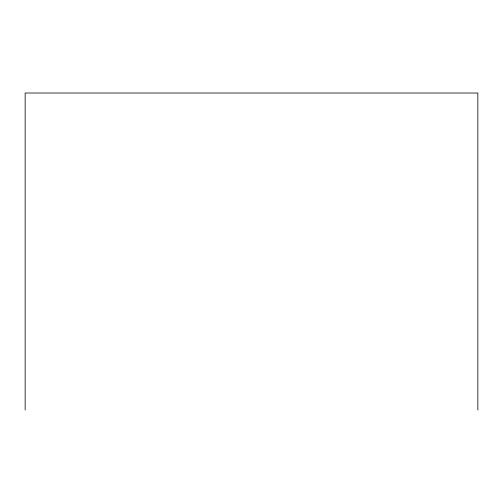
<?xml version="1.0" encoding="UTF-8"?>
<svg xmlns="http://www.w3.org/2000/svg" width="503" height="503" viewBox="0 0 503 503"><rect width="100%" height="100%" fill="white"/><g stroke="black" fill="none" stroke-linecap="round" stroke-linejoin="round"><path stroke-width="0.75" d="M477.85 409.983L477.85 93.017L25.15 93.017L25.15 409.983"/></g></svg>
